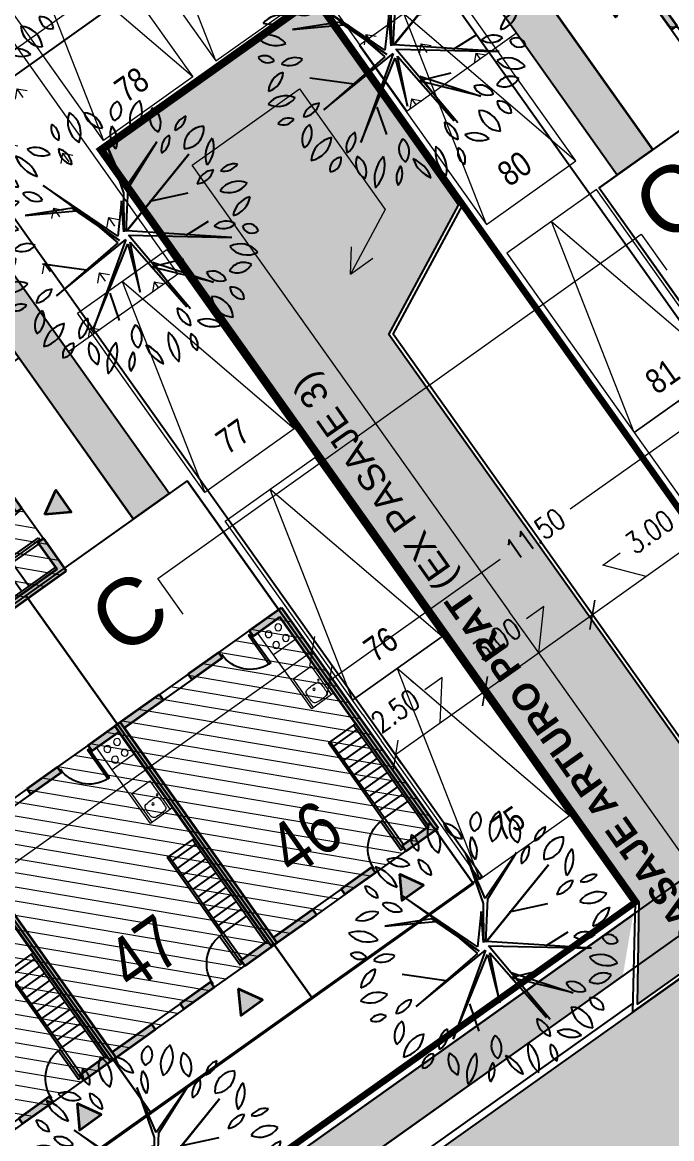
# Model space of a CAD drawing. Header units: metres. Extents: x 12 to 777, y -493 to 333.
# Drawn here: x 535.56 to 550.33, y -314.02 to -288.63 of the extents above; entities that cross this region are included whole.
import ezdxf
from ezdxf.enums import TextEntityAlignment as Align

# ---------------------------------------------------------------- set-up
doc = ezdxf.new("R2010")
doc.units = ezdxf.units.M
doc.header["$LTSCALE"] = 5
doc.header["$MEASUREMENT"] = 0
doc.linetypes.add('HIDDEN', pattern=[0.375, 0.25, -0.125])
doc.layers.get('0').update_dxf_attribs({"color": 30})
for name, color, linetype, lineweight in [('A-ANNO-DIMS', 3, 'Continuous', 18), ('A-ANNO-TEXT', 3, 'Continuous', 18), ('A-DOOR-FULL', 4, 'Continuous', 25), ('A-ELEV-OVHD', 3, 'HIDDEN', 18), ('A-FLOR-PATT', 8, 'Continuous', 18), ('A-FLOR-STRS', 4, 'Continuous', 25), ('A-FLOR-WDWK', 4, 'Continuous', 25), ('A-FURN', 8, 'Continuous', 18), ('A-WALL-FULL', 7, 'Continuous', 35), ('A-WALL-PATT', 8, 'Continuous', 18), ('G-PLAN-OTLN', 7, 'Continuous', 35), ('U-ANNO-PATT', 8, 'Continuous', 18), ('U-ANNO-SYMB', 3, 'Continuous', 18), ('U-BLDG-TYPE', 7, 'Continuous', 35), ('U-CURB', 4, 'Continuous', 25), ('U-PARK-MNR', 255, 'Continuous', 13)]:
    doc.layers.add(name, color=color, linetype=linetype, lineweight=lineweight)
for name, color, linetype in [('U-BLDG', 7, 'Continuous'), ('U-PROP', 1, 'Continuous'), ('U-SDWK', 4, 'Continuous'), ('U-STRT', 4, 'Continuous'), ('U-VEGE', 70, 'Continuous')]:
    doc.layers.add(name, color=color, linetype=linetype)
doc.styles.add('E-ARIAL', font='arial.ttf')
doc.styles.add('E-ROMANS', font='romans.shx', dxfattribs={"width": 0.8})
doc.dimstyles.new('E-0200_TICK_18', dxfattribs={"dimscale": 0.001, "dimtxt": 360, "dimasz": 360, "dimexe": 180, "dimexo": 120, "dimgap": 180, "dimtad": 0, "dimzin": 0, "dimdsep": 46, "dimtxsty": 'E-ROMANS', "dimblk": 'OBLIQUE', "dimcen": 180, "dimclrd": 256, "dimclre": 256, "dimclrt": 256, "dimadec": 0, "dimazin": 0, "dimtfac": 1, "dimtmove": 1, "dimatfit": 3, "dimldrblk": 'OPEN90', "dimfxl": 1, "dimtfill": 1, "dimtolj": 1, "dimtzin": 0, "dimarcsym": 0})
doc.dimstyles.new('E-0200_TICK_24', dxfattribs={"dimscale": 0.001, "dimtxt": 480, "dimasz": 480, "dimexe": 240, "dimexo": 120, "dimgap": 240, "dimtad": 0, "dimzin": 0, "dimdsep": 46, "dimtxsty": 'E-ROMANS', "dimblk": 'OBLIQUE', "dimcen": 240, "dimclrd": 256, "dimclre": 256, "dimclrt": 256, "dimadec": 0, "dimazin": 0, "dimtfac": 1, "dimtmove": 1, "dimatfit": 3, "dimldrblk": 'OPEN90', "dimfxl": 1, "dimtfill": 1, "dimtolj": 1, "dimtzin": 0, "dimlwd": -1, "dimarcsym": 0})

# ---------------------------------------------------------------- blocks, each defined once
blk = doc.blocks.new('_Oblique')
at = {"color": 0, "linetype": 'ByBlock', "lineweight": -2}
blk.add_line((-0.5, -0.5), (0.5, 0.5), dxfattribs=at)
blk = doc.blocks.new('*D274')
at = {"layer": 'A-ANNO-DIMS', "lineweight": -2, "ltscale": 5, "transparency": 16777216}
for p, q in [((551.325, -300.866), (550.831, -300.172)), ((548.881, -302.603), (548.388, -301.909))]:
    blk.add_line(p, q, dxfattribs=at)
at = {"layer": 'A-ANNO-DIMS', "ltscale": 5, "transparency": 16777216}
for p, q in [((550.97, -300.367), (548.527, -302.104)), ((548.763, -300.976), (549.154, -300.697)), ((549.749, -301.236), (548.763, -300.976))]:
    blk.add_line(p, q, dxfattribs=at)
at = {"layer": 'A-ANNO-DIMS', "ltscale": 5, "transparency": 16777216, "xscale": 0.48, "yscale": 0.48, "zscale": 0.48, "rotation": 215.4127811875897}
blk.add_blockref('_Oblique', (548.527, -302.104), dxfattribs=at)
at = {"layer": 'A-ANNO-DIMS', "ltscale": 5, "transparency": 16777216, "insert": (549.827, -300.219), "char_height": 0.48, "attachment_point": 5, "rotation": 35.4128, "style": 'E-ROMANS', "bg_fill": 3, "box_fill_scale": 1.25, "bg_fill_color": 256, "bg_fill_true_color": 13158600, "bg_fill_transparency": 0}
blk.add_mtext('\\A1;3.00', dxfattribs=at)
at = {"layer": 'A-ANNO-DIMS', "ltscale": 5, "transparency": 16777216, "xscale": 0.48, "yscale": 0.48, "zscale": 0.48, "rotation": 35.41278118758976}
blk.add_blockref('_Oblique', (550.97, -300.367), dxfattribs=at)
blk = doc.blocks.new('_Open90')
at = {"color": 0, "linetype": 'ByBlock', "lineweight": -2}
for p, q in [((0, 0), (-1, 0)), ((-0.5, 0.5), (0, 0)), ((0, 0), (-0.5, -0.5))]:
    blk.add_line(p, q, dxfattribs=at)
blk = doc.blocks.new('*D275')
at = {"layer": 'A-ANNO-DIMS', "ltscale": 5, "transparency": 16777216}
for p, q in [((548.527, -302.104), (546.084, -303.841)), ((547.419, -301.92), (547.028, -302.198)), ((547.305, -302.973), (547.419, -301.92))]:
    blk.add_line(p, q, dxfattribs=at)
at = {"layer": 'A-ANNO-DIMS', "lineweight": -2, "ltscale": 5, "transparency": 16777216}
for p, q in [((548.881, -302.603), (548.388, -301.909)), ((546.112, -303.88), (546.223, -304.037))]:
    blk.add_line(p, q, dxfattribs=at)
at = {"layer": 'A-ANNO-DIMS', "ltscale": 5, "transparency": 16777216, "xscale": 0.48, "yscale": 0.48, "zscale": 0.48}
for p, rotation in [((548.527, -302.104), 35.41278118758976), ((546.084, -303.841), 215.4127811875897)]:
    blk.add_blockref('_Oblique', p, dxfattribs=dict(at, rotation=rotation))
at = {"layer": 'A-ANNO-DIMS', "ltscale": 5, "transparency": 16777216, "insert": (546.356, -302.677), "char_height": 0.48, "attachment_point": 5, "rotation": 35.4128, "style": 'E-ROMANS', "bg_fill": 3, "box_fill_scale": 1.25, "bg_fill_color": 256, "bg_fill_true_color": 13158600, "bg_fill_transparency": 0}
blk.add_mtext('\\A1;3.00', dxfattribs=at)
blk = doc.blocks.new('*D276')
at = {"layer": 'A-ANNO-DIMS', "lineweight": -2, "ltscale": 5, "transparency": 16777216}
for p, q in [((544.694, -280.75), (544.965, -281.131)), ((529.677, -291.427), (529.948, -291.808))]:
    blk.add_line(p, q, dxfattribs=at)
at = {"layer": 'A-ANNO-DIMS', "ltscale": 5, "transparency": 16777216}
for p, q in [((544.826, -280.936), (538.147, -285.684)), ((529.809, -291.613), (536.549, -286.821))]:
    blk.add_line(p, q, dxfattribs=at)
at = {"layer": 'A-ANNO-DIMS', "ltscale": 5, "transparency": 16777216, "xscale": 0.48, "yscale": 0.48, "zscale": 0.48}
for p, rotation in [((544.826, -280.936), 35.41278118758967), ((529.809, -291.613), 215.4127811875897)]:
    blk.add_blockref('_Oblique', p, dxfattribs=dict(at, rotation=rotation))
at = {"layer": 'A-ANNO-DIMS', "ltscale": 5, "transparency": 16777216, "insert": (537.34, -286.242), "char_height": 0.48, "attachment_point": 5, "rotation": 35.4128, "style": 'E-ROMANS', "bg_fill": 3, "box_fill_scale": 1.25, "bg_fill_color": 256, "bg_fill_true_color": 13158600, "bg_fill_transparency": 0}
blk.add_mtext('\\A1;18.50', dxfattribs=at)
blk = doc.blocks.new('*D281')
at = {"layer": 'A-ANNO-DIMS', "ltscale": 5, "transparency": 16777216}
for p, q in [((545.109, -303.535), (544.717, -303.813)), ((545.065, -304.566), (545.109, -303.535)), ((546.084, -303.841), (544.046, -305.29))]:
    blk.add_line(p, q, dxfattribs=at)
at = {"layer": 'A-ANNO-DIMS', "lineweight": -2, "ltscale": 5, "transparency": 16777216}
for p, q in [((546.112, -303.88), (546.223, -304.037)), ((543.365, -304.331), (544.185, -305.485))]:
    blk.add_line(p, q, dxfattribs=at)
at = {"layer": 'A-ANNO-DIMS', "ltscale": 5, "transparency": 16777216, "xscale": 0.48, "yscale": 0.48, "zscale": 0.48, "rotation": 35.41278118758976}
blk.add_blockref('_Oblique', (546.084, -303.841), dxfattribs=at)
at = {"layer": 'A-ANNO-DIMS', "ltscale": 5, "transparency": 16777216, "insert": (544.045, -304.292), "char_height": 0.48, "attachment_point": 5, "rotation": 35.4128, "style": 'E-ROMANS', "bg_fill": 3, "box_fill_scale": 1.25, "bg_fill_color": 256, "bg_fill_true_color": 13158600, "bg_fill_transparency": 0}
blk.add_mtext('\\A1;2.50', dxfattribs=at)
at = {"layer": 'A-ANNO-DIMS', "ltscale": 5, "transparency": 16777216, "xscale": 0.48, "yscale": 0.48, "zscale": 0.48, "rotation": 215.4127811875897}
blk.add_blockref('_Oblique', (544.046, -305.29), dxfattribs=at)
blk = doc.blocks.new('*D283')
at = {"layer": 'A-ANNO-DIMS', "lineweight": -2, "ltscale": 5, "transparency": 16777216}
for p, q in [((552.396, -297.622), (551.771, -296.744)), ((543.02, -304.281), (542.399, -303.408))]:
    blk.add_line(p, q, dxfattribs=at)
at = {"layer": 'A-ANNO-DIMS', "ltscale": 5, "transparency": 16777216}
for p, q in [((551.91, -296.94), (548.023, -299.704)), ((542.538, -303.604), (546.425, -300.84))]:
    blk.add_line(p, q, dxfattribs=at)
at = {"layer": 'A-ANNO-DIMS', "ltscale": 5, "transparency": 16777216, "xscale": 0.48, "yscale": 0.48, "zscale": 0.48}
for p, rotation in [((551.91, -296.94), 35.41278118758976), ((542.538, -303.604), 215.4127811875897)]:
    blk.add_blockref('_Oblique', p, dxfattribs=dict(at, rotation=rotation))
at = {"layer": 'A-ANNO-DIMS', "ltscale": 5, "transparency": 16777216, "insert": (547.224, -300.272), "char_height": 0.48, "attachment_point": 5, "rotation": 35.4128, "style": 'E-ROMANS', "bg_fill": 3, "box_fill_scale": 1.25, "bg_fill_color": 256, "bg_fill_true_color": 13158600, "bg_fill_transparency": 0}
blk.add_mtext('\\A1;11.50', dxfattribs=at)
blk = doc.blocks.new('arbolito')
at = {"linetype": 'ByBlock'}
for p, q in [((-435.926, -26.331), (-435.853, -27.236)), ((-435.826, -27.173), (-435.908, -26.367)), ((-435.908, -26.367), (-435.889, -26.898)), ((-436.249, -26.412), (-435.853, -26.871)), ((-435.889, -26.898), (-436.249, -26.412)), ((-436.632, -26.654), (-435.862, -27.279)), ((-435.853, -27.236), (-436.632, -26.654)), ((-435.391, -26.895), (-435.313, -26.633)), ((-435.853, -26.871), (-436.146, -26.753)), ((-435.63, -26.735), (-435.826, -27.173)), ((-435.808, -27.218), (-435.075, -26.711)), ((-435.075, -26.711), (-435.799, -27.173)), ((-435.799, -27.173), (-435.63, -26.735)), ((-436.294, -26.922), (-436.541, -26.907)), ((-434.969, -27.164), (-435.808, -27.218)), ((-435.726, -27.236), (-434.969, -27.164)), ((-435.337, -27.197), (-435.035, -27.484)), ((-436.756, -27.529), (-435.853, -27.279)), ((-435.862, -27.279), (-436.756, -27.529)), ((-436.2, -27.381), (-436.541, -27.236)), ((-435.853, -27.279), (-436.104, -27.599)), ((-436.043, -27.589), (-435.835, -27.288)), ((-435.986, -27.538), (-435.763, -27.288)), ((-435.835, -27.288), (-435.986, -27.538)), ((-435.763, -27.288), (-435.467, -28.084)), ((-435.754, -27.245), (-435.566, -27.752)), ((-435.467, -28.084), (-435.754, -27.245)), ((-435.612, -27.692), (-435.726, -27.236)), ((-436.104, -27.599), (-436.578, -27.798)), ((-436.578, -27.798), (-436.086, -27.617)), ((-436.182, -28.066), (-436.043, -27.589)), ((-436.086, -27.617), (-436.182, -28.066)), ((-435.165, -27.952), (-435.612, -27.692)), ((-435.566, -27.752), (-435.165, -27.952))]:
    blk.add_line(p, q, dxfattribs=at)
for centre, radius, start, end in [((-436.023, -26.144), 0.215, 149.4737, 231.7586), ((-436.341, -26.204), 0.215, 329.4737, 51.7586), ((-435.875, -25.996), 0.21, 192.306, 259.6849), ((-436.118, -26.248), 0.21, 12.306, 79.6849), ((-435.672, -26.087), 0.135, 125.4093, 202.7101), ((-435.875, -26.029), 0.135, 305.4093, 22.7101), ((-435.345, -26.2), 0.293, 133.8117, 194.3077), ((-435.832, -26.061), 0.293, 313.8117, 14.3077), ((-435.138, -26.142), 0.294, 163.4642, 212.7906), ((-435.668, -26.217), 0.294, 343.4642, 32.7906), ((-436.296, -26.179), 0.116, 146.8151, 244.0193), ((-436.444, -26.22), 0.116, 326.8151, 64.0193), ((-435.083, -26.347), 0.173, 104.1004, 168.465), ((-435.295, -26.145), 0.173, 284.1004, 348.465), ((-435.696, -26.299), 0.171, 145.5248, 220.8327), ((-435.967, -26.314), 0.171, 325.5248, 40.8327), ((-434.886, -26.582), 0.303, 100.3005, 160.4476), ((-435.226, -26.182), 0.303, 280.3005, 340.4476), ((-436.569, -26.476), 0.15, 25.4537, 116.6852), ((-436.501, -26.277), 0.15, 205.4537, 296.6852), ((-436.217, -26.387), 0.143, 168.8066, 257.6391), ((-436.389, -26.499), 0.143, 348.8066, 77.6391), ((-435.275, -26.462), 0.148, 103.8914, 198.9039), ((-435.45, -26.366), 0.148, 283.8914, 18.9039), ((-436.542, -26.387), 0.211, 183.3189, 263.1904), ((-436.777, -26.609), 0.211, 3.3189, 83.1904), ((-434.823, -26.55), 0.165, 122.5817, 207.18), ((-435.058, -26.486), 0.165, 302.5817, 27.18), ((-436.782, -26.589), 0.0949, 163.4933, 274.4697), ((-436.866, -26.656), 0.0949, 343.4933, 94.4697), ((-434.923, -26.877), 0.171, 86.0282, 161.3698), ((-435.073, -26.652), 0.171, 266.0282, 341.3698), ((-434.737, -26.754), 0.115, 59.9815, 155.6676), ((-434.784, -26.607), 0.115, 239.9815, 335.6676), ((-436.839, -27.021), 0.218, 69.7201, 135.6489), ((-436.711, -26.902), 0.163, 22.5723, 98.3335), ((-436.584, -26.679), 0.163, 202.5723, 278.3335), ((-436.919, -26.664), 0.218, 249.7201, 315.6489), ((-434.694, -27.059), 0.236, 64.7353, 140.5781), ((-434.776, -26.695), 0.236, 244.7353, 320.5781), ((-436.974, -27.183), 0.206, 30.9482, 110.5784), ((-436.87, -26.884), 0.206, 210.9482, 290.5784), ((-434.61, -27.148), 0.17, 90.2529, 173.5221), ((-434.779, -26.959), 0.17, 270.2529, 353.5221), ((-437.024, -27.341), 0.162, 44.2577, 108.5927), ((-436.96, -27.074), 0.162, 224.2577, 288.5927), ((-436.748, -27.413), 0.18, 60.5095, 129.292), ((-434.859, -27.365), 0.167, 58.8748, 131.2135), ((-434.883, -27.096), 0.167, 238.8748, 311.2135), ((-436.773, -27.117), 0.18, 240.5095, 309.292), ((-434.642, -27.363), 0.115, 28.1981, 112.1918), ((-434.584, -27.202), 0.115, 208.1981, 292.1918), ((-437.069, -27.289), 0.238, 280.8762, 345.4479), ((-436.794, -27.582), 0.238, 100.8762, 165.4479), ((-434.753, -27.613), 0.209, 29.1952, 106.7189), ((-434.63, -27.311), 0.209, 209.1952, 286.7189), ((-436.859, -27.751), 0.187, 54.9745, 151.3792), ((-436.916, -27.508), 0.187, 234.9745, 331.3792), ((-434.707, -27.793), 0.194, 71.3712, 141.7535), ((-434.797, -27.49), 0.194, 251.3712, 321.7535), ((-436.703, -27.623), 0.161, 267.1724, 337.2365), ((-436.563, -27.845), 0.161, 87.1724, 157.2365), ((-435.039, -27.828), 0.166, 28.8072, 103.9199), ((-434.934, -27.588), 0.166, 208.8072, 283.9199), ((-436.827, -27.932), 0.15, 71.8192, 140.0818), ((-436.896, -27.693), 0.15, 251.8192, 320.0818), ((-436.575, -28.018), 0.167, 113.4753, 203.456), ((-436.795, -27.931), 0.167, 293.4753, 23.456), ((-434.858, -27.921), 0.109, 359.2557, 87.6287), ((-434.745, -27.814), 0.109, 179.2557, 267.6287), ((-436.113, -28.141), 0.206, 122.8873, 186.7253), ((-436.429, -27.993), 0.206, 302.8873, 6.7253), ((-435.095, -28.124), 0.249, 6.5487, 76.8911), ((-434.791, -27.853), 0.249, 186.5487, 256.8911), ((-436.677, -27.983), 0.229, 271.6328, 352.0268), ((-436.444, -28.243), 0.229, 91.6328, 172.0268), ((-435.23, -27.991), 0.151, 173.65, 254.6514), ((-435.42, -28.12), 0.151, 353.65, 74.6514), ((-435.664, -28.174), 0.162, 148.7877, 221.5977), ((-435.923, -28.197), 0.162, 328.7877, 41.5977), ((-435.137, -28.289), 0.207, 38.6962, 106.2415), ((-435.033, -27.96), 0.207, 218.6962, 286.2415), ((-436.394, -28.297), 0.106, 76.5419, 193.4774), ((-436.472, -28.219), 0.106, 256.5419, 13.4774), ((-436.054, -28.27), 0.195, 159.117, 230.3606), ((-436.361, -28.35), 0.195, 339.117, 50.3606), ((-435.852, -28.415), 0.233, 122.117, 201.7275), ((-436.193, -28.304), 0.233, 302.117, 21.7275), ((-435.723, -28.466), 0.181, 5.3196, 80.419), ((-435.512, -28.27), 0.181, 185.3196, 260.419), ((-435.166, -28.264), 0.317, 165.2071, 218.3217), ((-435.722, -28.38), 0.317, 345.2071, 38.3217), ((-435.143, -28.26), 0.138, 156.7754, 231.288), ((-435.356, -28.314), 0.138, 336.7754, 51.288), ((-435.746, -28.448), 0.134, 129.7475, 206.0709), ((-435.952, -28.404), 0.134, 309.7475, 26.0709)]:
    blk.add_arc(centre, radius, start, end, dxfattribs=at)
blk = doc.blocks.new('LB-SUP PATIOS$0$CASATIPO')
at = {"layer": 'A-FLOR-PATT'}
h = blk.add_hatch(dxfattribs=at)
h.set_pattern_fill('LINE', color=256, scale=0.1, angle=45, style=0)
h.set_pattern_definition([(45, (-6e-14, 0), (-0.224506, 0.224506), [])])
h.paths.add_polyline_path([(-0.075, 6.15), (4.575, 6.15), (4.575, 0), (-0.075, 0)])
at = {"layer": 'A-WALL-FULL'}
blk.add_hatch(color=254, dxfattribs=at).paths.add_polyline_path([(1.25, -0.342), (1.553, -0.866), (0.947, -0.866)])
at = {"layer": 'A-WALL-PATT'}
h = blk.add_hatch(color=256, dxfattribs=at)
h.paths.add_polyline_path([(0.825, 6.15), (-0.075, 6.15), (-0.075, 0), (0.825, 0), (0.825, 0.15), (0.075, 0.15), (0.075, 6), (0.825, 6)])
h.paths.add_polyline_path([(2.525, 0.15), (1.675, 0.15), (1.675, 0), (2.525, 0)])
h.paths.add_polyline_path([(4.575, 6.15), (3.325, 6.15), (3.325, 6), (4.425, 6), (4.425, 0.15), (3.325, 0.15), (3.325, 0), (4.575, 0)])
h.paths.add_polyline_path([(2.525, 6.15), (1.675, 6.15), (1.675, 6), (2.525, 6)])
at = {"layer": 'A-DOOR-FULL'}
for p, q in [((1.675, 6.15), (0.825, 6.15)), ((0.9, 6.07), (0.85, 6.07)), ((0.85, 6.07), (0.85, 5.27)), ((0.9, 5.27), (0.9, 6.07)), ((0.85, 5.27), (0.9, 5.27)), ((0.85, 0.88), (0.9, 0.88)), ((0.85, 0.08), (0.85, 0.88)), ((0.9, 0.88), (0.9, 0.08)), ((0.9, 0.08), (0.85, 0.08))]:
    blk.add_line(p, q, dxfattribs=at)
at = {"layer": 'A-DOOR-FULL', "color": 1}
blk.add_line((1.675, 0), (0.825, 0), dxfattribs=at)
at = {"layer": 'A-DOOR-FULL'}
for centre, start, end in [((0.847, 6.071), 273.7768, 359.9185), ((0.847, 0.079), 0.0815, 86.2232)]:
    blk.add_arc(centre, 0.803, start, end, dxfattribs=at)
at = {"layer": 'A-FLOR-STRS'}
for p, q in [((0.075, 3.025), (0.835, 3.025)), ((0.135, 2.9), (0.785, 2.9)), ((0.135, 2.7), (0.785, 2.7)), ((0.135, 2.5), (0.785, 2.5)), ((0.135, 2.3), (0.785, 2.3)), ((0.135, 2.1), (0.785, 2.1)), ((0.135, 1.9), (0.785, 1.9)), ((0.135, 1.7), (0.485, 1.7)), ((0.485, 1.7), (0.785, 1.7)), ((0.135, 1.5), (0.785, 1.5)), ((0.135, 1.3), (0.785, 1.3)), ((0.135, 1.1), (0.785, 1.1)), ((0.135, 0.9), (0.835, 0.9)), ((0.785, 0.9), (0.785, 0.15))]:
    blk.add_line(p, q, dxfattribs=at)
for points in [[(0.135, 0.15), (0.135, 3.025)], [(0.785, 3.025), (0.785, 1.873)], [(0.835, 1.902), (0.835, 3.025)], [(0.785, 1.873), (0.785, 0.9), (0.835, 0.9), (0.835, 1.902)]]:
    blk.add_lwpolyline(points, dxfattribs=at)
at = {"layer": 'A-FLOR-WDWK'}
for points in [[(2.525, 6.15), (3.325, 6.15)], [(2.525, 6), (3.325, 6)], [(2.525, 0.15), (3.325, 0.15)], [(2.525, 0), (3.325, 0)]]:
    blk.add_lwpolyline(points, dxfattribs=at)
at = {"layer": 'A-FURN'}
for p, q in [((0.695, 5.38), (0.695, 6)), ((0.075, 5.38), (0.695, 5.38)), ((0.145, 4.68), (0.145, 3.88)), ((0.645, 4.68), (0.145, 4.68)), ((0.645, 3.88), (0.645, 4.68)), ((0.075, 3.88), (0.695, 3.88))]:
    blk.add_line(p, q, dxfattribs=at)
blk.add_lwpolyline([(0.695, 3.88), (0.695, 5.38)], dxfattribs=at)
for centre, radius in [((0.243, 5.83), 0.0778), ((0.513, 5.83), 0.0778), ((0.243, 5.53), 0.0778), ((0.513, 5.53), 0.0778), ((0.195, 4.323), 0.019), ((0.195, 4.323), 0.019), ((0.393, 4.209), 0.0275), ((0.393, 4.209), 0.0275)]:
    blk.add_circle(centre, radius, dxfattribs=at)
for centre, radius, start, end in [((0.943, 4.133), 0.75, 172.77, 180), ((0.943, 4.133), 0.75, 172.77, 180), ((1.755, 4.133), 1.562, 179.9987, 185.0083), ((1.755, 4.133), 1.562, 179.9987, 185.0083), ((0.273, 4.218), 0.075, 100.3812, 172.77), ((0.273, 4.218), 0.075, 100.3812, 172.77), ((0.395, 3.554), 0.75, 90, 100.3812), ((0.395, 3.554), 0.75, 90, 100.3812), ((0.395, 3.554), 0.75, 79.6188, 90), ((0.395, 3.554), 0.75, 79.6188, 90), ((0.517, 4.218), 0.075, 7.23, 79.6188), ((0.517, 4.218), 0.075, 7.23, 79.6188), ((-0.153, 4.133), 0.75, 360, 7.23), ((-0.153, 4.133), 0.75, 360, 7.23), ((-0.965, 4.133), 1.562, 354.9917, 0.0013), ((-0.965, 4.133), 1.562, 354.9917, 0.0013), ((0.273, 4.006), 0.075, 187.23, 259.6188), ((0.273, 4.006), 0.075, 187.23, 259.6188), ((0.395, 4.67), 0.75, 259.6188, 270), ((0.395, 4.67), 0.75, 259.6188, 270), ((0.395, 4.67), 0.75, 270, 280.3812), ((0.395, 4.67), 0.75, 270, 280.3812), ((0.517, 4.006), 0.075, 280.3812, 352.77), ((0.517, 4.006), 0.075, 280.3812, 352.77)]:
    blk.add_arc(centre, radius, start, end, dxfattribs=at)
at = {"layer": 'A-WALL-FULL'}
for p, q in [((-0.075, 6.15), (-0.075, 0)), ((-0.075, 6.15), (0.825, 6.15)), ((0.825, 6.15), (0.825, 6)), ((0.075, 0.15), (0.075, 6)), ((0.825, 6), (0.075, 6)), ((0.075, 0.15), (0.825, 0.15)), ((0.825, 0.15), (0.825, 0)), ((0.825, 0), (-0.075, 0))]:
    blk.add_line(p, q, dxfattribs=at)
for points in [[(1.675, 6), (1.675, 6.15)], [(1.675, 6.15), (2.525, 6.15)], [(2.525, 6), (2.525, 6.15)], [(3.325, 6.15), (4.575, 6.15), (4.575, 0), (3.325, 0)], [(3.325, 6), (3.325, 6.15)], [(1.675, 6), (2.525, 6)], [(4.425, 6), (4.425, 0.15), (3.325, 0.15)], [(4.425, 6), (3.325, 6)], [(1.675, 0.15), (2.525, 0.15)], [(1.675, 0.15), (1.675, 0)], [(2.525, 0.15), (2.525, 0)], [(3.325, 0.15), (3.325, 0)], [(1.675, 0), (2.525, 0)]]:
    blk.add_lwpolyline(points, dxfattribs=at)
blk.add_lwpolyline([(1.25, -0.342), (1.553, -0.866), (0.947, -0.866)], close=True, dxfattribs=at)
blk = doc.blocks.new('*D403')
at = {"layer": 'A-ANNO-DIMS', "lineweight": -2, "transparency": 16777216}
for p, q in [((586.816, -295.864), (586.391, -295.268)), ((525.386, -339.535), (524.965, -338.942))]:
    blk.add_line(p, q, dxfattribs=at)
at = {"layer": 'A-ANNO-DIMS', "transparency": 16777216}
for p, q in [((586.53, -295.463), (558.884, -315.12)), ((525.104, -339.138), (557.241, -316.288))]:
    blk.add_line(p, q, dxfattribs=at)
at = {"layer": 'A-ANNO-DIMS', "transparency": 16777216, "xscale": 0.48, "yscale": 0.48, "zscale": 0.48}
for p, rotation in [((586.53, -295.463), 35.41278118758976), ((525.104, -339.138), 215.4127811875897)]:
    blk.add_blockref('_Oblique', p, dxfattribs=dict(at, rotation=rotation))
at = {"layer": 'A-ANNO-DIMS', "transparency": 16777216, "insert": (557.966, -315.569), "char_height": 0.48, "attachment_point": 5, "rotation": 35.4128, "style": 'E-ROMANS', "bg_fill": 3, "box_fill_scale": 1.25, "bg_fill_color": 256, "bg_fill_true_color": 13158600, "bg_fill_transparency": 0}
blk.add_mtext('\\A1;75.37', dxfattribs=at)
blk = doc.blocks.new('*D405')
at = {"layer": 'A-ANNO-DIMS', "lineweight": -2, "transparency": 16777216}
for p, q in [((597.521, -298.061), (594.829, -293.424)), ((500.657, -348.312), (594.919, -293.58)), ((547.788, -320.946), (551.472, -326.785)), ((551.472, -326.785), (551.783, -326.604)), ((503.259, -352.794), (500.567, -348.157))]:
    blk.add_line(p, q, dxfattribs=at)
at = {"layer": 'A-ANNO-DIMS', "lineweight": -2, "transparency": 16777216, "xscale": 0.36, "yscale": 0.36, "zscale": 0.36}
for p, rotation in [((594.919, -293.58), 30.14116917634906), ((500.657, -348.312), 210.1411691763491)]:
    blk.add_blockref('_Oblique', p, dxfattribs=dict(at, rotation=rotation))
at = {"layer": 'A-ANNO-DIMS', "transparency": 16777216, "insert": (552.538, -326.166), "char_height": 0.36, "attachment_point": 5, "rotation": 30.1412, "style": 'E-ROMANS', "bg_fill": 3, "box_fill_scale": 1.25, "bg_fill_color": 256, "bg_fill_true_color": 13158600, "bg_fill_transparency": 0}
blk.add_mtext('\\A1;109.00', dxfattribs=at)
blk = doc.blocks.new('*D475')
at = {"layer": 'A-ANNO-DIMS', "lineweight": -2, "transparency": 16777216}
for p, q in [((542.087, -302.838), (542.017, -302.74)), ((519.963, -318.575), (519.893, -318.477))]:
    blk.add_line(p, q, dxfattribs=at)
at = {"layer": 'A-ANNO-DIMS', "transparency": 16777216}
for p, q in [((542.156, -302.936), (532.549, -309.77)), ((520.032, -318.673), (530.906, -310.938))]:
    blk.add_line(p, q, dxfattribs=at)
at = {"layer": 'A-ANNO-DIMS', "transparency": 16777216, "xscale": 0.48, "yscale": 0.48, "zscale": 0.48}
for p, rotation in [((542.156, -302.936), 35.42510156300675), ((520.032, -318.673), 215.4251015630067)]:
    blk.add_blockref('_Oblique', p, dxfattribs=dict(at, rotation=rotation))
at = {"layer": 'A-ANNO-DIMS', "transparency": 16777216, "insert": (531.728, -310.354), "char_height": 0.48, "attachment_point": 5, "rotation": 35.4251, "style": 'E-ROMANS', "bg_fill": 3, "box_fill_scale": 1.25, "bg_fill_color": 256, "bg_fill_true_color": 13158600, "bg_fill_transparency": 0}
blk.add_mtext('\\A1;27.00', dxfattribs=at)
blk = doc.blocks.new('*D524')
at = {"layer": 'A-ANNO-DIMS', "lineweight": -2, "ltscale": 5, "transparency": 16777216}
for p, q in [((543.014, -283.531), (543.291, -283.921)), ((532.819, -290.792), (533.09, -291.173))]:
    blk.add_line(p, q, dxfattribs=at)
at = {"layer": 'A-ANNO-DIMS', "ltscale": 5, "transparency": 16777216}
for p, q in [((543.152, -283.725), (538.863, -286.775)), ((532.951, -290.978), (537.265, -287.911))]:
    blk.add_line(p, q, dxfattribs=at)
at = {"layer": 'A-ANNO-DIMS', "ltscale": 5, "transparency": 16777216, "xscale": 0.48, "yscale": 0.48, "zscale": 0.48}
for p, rotation in [((543.152, -283.725), 35.41278118758967), ((532.951, -290.978), 215.4127811875897)]:
    blk.add_blockref('_Oblique', p, dxfattribs=dict(at, rotation=rotation))
at = {"layer": 'A-ANNO-DIMS', "ltscale": 5, "transparency": 16777216, "insert": (538.064, -287.343), "char_height": 0.48, "attachment_point": 5, "rotation": 35.4128, "style": 'E-ROMANS', "bg_fill": 3, "box_fill_scale": 1.25, "bg_fill_color": 256, "bg_fill_true_color": 13158600, "bg_fill_transparency": 0}
blk.add_mtext('\\A1;12.50', dxfattribs=at)
blk = doc.blocks.new('ESTACIONAMIENTO')
blk.add_lwpolyline([(-2.5, -5), (0, -5), (0, 0), (-2.5, 0)], close=True)
blk.add_lwpolyline([(-2.5, -5), (-1.25, 0), (0, -5)])
blk = doc.blocks.new('*D582')
at = {"layer": 'A-ANNO-DIMS', "transparency": 16777216}
for start, end in [(125.4131, 134.1999), (206.6253, 215.4121)]:
    blk.add_arc((522.531, -334.569), 1.892, start, end, dxfattribs=at)
at = {"layer": 'A-ANNO-DIMS', "transparency": 16777216, "xscale": 0.48, "yscale": 0.48, "zscale": 0.48}
for p, rotation in [((521.435, -333.027), 35.41308514806245), ((520.989, -335.665), 305.4120928701553)]:
    blk.add_blockref('_Oblique', p, dxfattribs=dict(at, rotation=rotation))
at = {"layer": 'A-ANNO-DIMS', "transparency": 16777216, "insert": (520.665, -334.254), "char_height": 0.48, "attachment_point": 5, "rotation": 80.4126, "style": 'E-ROMANS', "bg_fill": 3, "box_fill_scale": 1.25, "bg_fill_color": 256, "bg_fill_true_color": 13158600, "bg_fill_transparency": 0}
blk.add_mtext('\\A1;88,43º', dxfattribs=at)

msp = doc.modelspace()

# ---------------------------------------------------------------- hatches: boundary and pattern name
at = {"layer": 'U-ANNO-PATT'}
h = msp.add_hatch(dxfattribs=at)
h.set_pattern_fill('DOTS', color=256, scale=0.1, style=0)
h.set_pattern_definition([(35.412781, (-325.99942, -231.7852), (-0.02729924, 0.175375895), [0, -0.15875])])
h.paths.add_polyline_path([(586.27, -294.529), (520.916, -340.996), (519.093, -338.433), (517.7, -338.197), (520.678, -342.387), (586.774, -295.395, -0.208212), (596.176, -293.675, -0.029613), (606.006, -297.754, 0.055727), (614.198, -300.574, 0.126784), (625.959, -299.694), (633.702, -296.259), (633.297, -295.345), (625.596, -298.761, -0.126042), (614.395, -299.594, -0.055553), (606.439, -296.853, 0.029741), (596.456, -292.713, 0.208008)])
h = msp.add_hatch(dxfattribs=at)
h.set_pattern_fill('AR-SAND', color=256, scale=0.01, style=0)
h.set_pattern_definition([(72.91278, (-378.0921, 531.776), (-0.29663709, 0.38959949), [0, -0.38608, 0, -0.4318, 0, -0.41275]), (42.91278, (-378.0921, 531.776), (-0.0490128, 0.84469353), [0, -0.20828, 0, -0.34798, 0, -0.13335]), (2.91278, (-378.34673, 531.595), (0.64382484, 0.45952211), [0, -0.127, 0, -0.4572, 0, -0.5969]), (352.91278, (-378.3467, 531.595), (0.4931181, 0.6241398), [0, -0.0635, 0, -0.29972, 0, -0.3429])])
h.paths.add_polyline_path([(555.649, -306.728), (535.083, -321.35), (539.139, -327.054), (559.705, -312.432)])
h = msp.add_hatch(dxfattribs=at)
h.set_pattern_fill('DOTS', color=256, scale=0.1, style=0)
h.set_pattern_definition([(35.412781, (201.82205, 533.24843), (-0.02729924, 0.175375895), [0, -0.15875])])
h.paths.add_polyline_path([(549.452, -308.924), (520.844, -329.264), (522.239, -329.499), (549.216, -310.318)])

# ---------------------------------------------------------------- linework, layer by layer
at = {"layer": 'A-ELEV-OVHD', "ltscale": 5}
for q in [(543.045, -293.733), (543.534, -293.997)]:
    msp.add_line((543.022, -294.361), q, dxfattribs=at)
at = {"layer": 'U-CURB'}
msp.add_lwpolyline([(549.441, -310.944), (522.757, -329.916)], dxfattribs=at)
at = {"layer": 'U-PROP', "ltscale": 5}
for p, q in [((548.68, -292.396), (570.682, -276.747)), ((535.638, -301.665), (542.157, -310.833)), ((531.972, -304.275), (538.489, -313.441))]:
    msp.add_line(p, q, dxfattribs=at)
at = {"layer": 'U-PROP'}
msp.add_line((523.819, -323.871), (545.824, -308.225), dxfattribs=at)
for points in [[(557.135, -280.86), (547.293, -287.857), (549.902, -291.527), (559.742, -284.528)], [(557.135, -280.86), (547.293, -287.857), (549.902, -291.527), (552.347, -289.788), (556.014, -287.18), (559.682, -284.571), (559.742, -284.528)], [(535.476, -296.259), (525.696, -303.213), (528.305, -306.882), (538.085, -299.928)], [(535.639, -301.667), (531.972, -304.275), (538.489, -313.441), (542.157, -310.833)], [(531.972, -304.275), (528.305, -306.882), (534.822, -316.048), (538.489, -313.441)]]:
    msp.add_lwpolyline(points, close=True, dxfattribs=at)
at = {"layer": 'U-STRT'}
msp.add_line((549.461, -310.144), (521.994, -329.673), dxfattribs=at)
msp.add_lwpolyline([(549.493, -308.895), (520.803, -329.293)], dxfattribs=at)

# ---------------------------------------------------------------- block references
at = {"layer": 'U-BLDG-TYPE', "rotation": 305.4127812008797}
msp.add_blockref('LB-SUP PATIOS$0$CASATIPO', (548.864, -286.743), dxfattribs=at)
at = {"layer": 'U-BLDG-TYPE', "extrusion": (0, 0, -1), "xscale": -1, "zscale": -1, "rotation": 234.5872187991108}
msp.add_blockref('LB-SUP PATIOS$0$CASATIPO', (-536.514, -301.042), dxfattribs=at)
at = {"layer": 'U-BLDG-TYPE', "extrusion": (0, 0, -1), "zscale": -1.000000000000018, "rotation": 324.5748984369883}
for p in [(-541.289, -309.609), (-537.622, -312.217)]:
    msp.add_blockref('LB-SUP PATIOS$0$CASATIPO', p, dxfattribs=at)
at = {"layer": 'U-VEGE', "xscale": 2.414352413293122, "yscale": 2.414352413293122, "zscale": 2.414352413293122, "rotation": 215.4130482401567}
msp.add_blockref('arbolito', (-280.839, -978.319), dxfattribs=at)

# ---------------------------------------------------------------- texts
at = {"layer": 'A-ANNO-TEXT', "style": 'E-ARIAL', "width": 0.8}
for s, height, p in [('80', 0.5633, (546.754, -291.955)), ('46', 1.2, (541.987, -307.174)), ('47', 1.2, (538.32, -309.783))]:
    msp.add_text(s, height=height, rotation=35.1739, dxfattribs=at).set_placement(p, align=Align.MIDDLE_CENTER)
at = {"layer": 'A-ANNO-TEXT', "char_height": 1.5, "attachment_point": 7, "rotation": 35.7741, "style": 'E-ARIAL'}
for insert in [(550.189, -293.736), (537.819, -303.118)]:
    msp.add_mtext('C', dxfattribs=dict(at, insert=insert))

# ---------------------------------------------------------------- next in the draw order: dimensions: what is measured, and where the dimension line sits
at = {"layer": 'A-ANNO-DIMS', "ltscale": 5}
dim = msp.add_linear_dim(base=(548.527, -302.104), p1=(551.394, -300.963), p2=(548.951, -302.7), angle=215.4128, dimstyle='E-0200_TICK_24', dxfattribs=at)
dim.commit()
dim.dimension.update_dxf_attribs({"geometry": '*D274', "text_midpoint": (549.35, -300.558), "dimtype": 160})

# ---------------------------------------------------------------- next in the draw order: dimensions: what is measured, and where the dimension line sits
dim = msp.add_linear_dim(base=(546.084, -303.841), p1=(548.951, -302.7), p2=(546.042, -303.782), angle=215.4128, dimstyle='E-0200_TICK_24', dxfattribs=at)
dim.commit()
dim.dimension.update_dxf_attribs({"geometry": '*D275', "text_midpoint": (546.833, -302.337), "dimtype": 160})

# ---------------------------------------------------------------- next in the draw order: linework, layer by layer
at = {"layer": 'A-ELEV-OVHD', "color": 4, "ltscale": 100}
msp.add_lwpolyline([(553.909, -312.26), (539.419, -291.88), (541.862, -290.143), (543.815, -292.891), (543.022, -294.361)], dxfattribs=at)

# ---------------------------------------------------------------- next in the draw order: dimensions: what is measured, and where the dimension line sits
at = {"layer": 'A-ANNO-DIMS', "ltscale": 5}
dim = msp.add_linear_dim(base=(529.809, -291.613), p1=(544.624, -280.653), p2=(529.608, -291.329), angle=215.4128, text='18.50', dimstyle='E-0200_TICK_24', dxfattribs=at)
dim.commit()
dim.dimension.update_dxf_attribs({"geometry": '*D276', "text_midpoint": (537.34, -286.242), "dimtype": 160})
dim = msp.add_linear_dim(base=(544.046, -305.29), p1=(546.042, -303.782), p2=(543.295, -304.233), angle=215.4128, dimstyle='E-0200_TICK_24', dxfattribs=at)
dim.commit()
dim.dimension.update_dxf_attribs({"geometry": '*D281', "text_midpoint": (544.522, -303.953), "dimtype": 160})

# ---------------------------------------------------------------- next in the draw order: hatches: boundary and pattern name
at = {"layer": 'U-ANNO-PATT'}
h = msp.add_hatch(dxfattribs=at)
h.set_pattern_fill('GRASS', color=256, scale=0.05, angle=-180, style=0)
h.set_pattern_definition([(305.4128, (580.5815, -266.86), (1.252261, -0.211517), [0.238125, -1.557925]), (260.4128, (580.5815, -266.86), (1.252262, -0.211517), [0.238125, -1.031875]), (350.4128, (580.5815, -266.86), (0.211517, 1.252262), [0.238125, -1.031875])])
h.paths.add_polyline_path([(539.096, -294.358), (536.611, -296.125), (530.165, -287.059), (540.37, -279.8), (546.802, -288.879), (544.308, -290.652), (539.292, -283.597), (534.08, -287.303)])

# ---------------------------------------------------------------- next in the draw order: linework, layer by layer
at = {"layer": 'U-ANNO-PATT', "ltscale": 5}
msp.add_lwpolyline([(539.096, -294.358), (536.611, -296.125), (530.165, -287.059), (540.37, -279.8), (546.802, -288.879), (544.308, -290.652), (539.292, -283.597), (534.08, -287.303)], close=True, dxfattribs=at)
at = {"layer": 'U-PROP', "ltscale": 5}
for p, q in [((540.586, -278.423), (549.9, -291.523)), ((528.769, -286.825), (538.082, -299.925))]:
    msp.add_line(p, q, dxfattribs=at)

# ---------------------------------------------------------------- next in the draw order: block references
at = {"layer": 'U-VEGE', "rotation": 215.4130482401567}
for p, xscale, yscale, zscale in [((-285.885, -950.692), 2.414352413293121, 2.414352413293121, 2.414352413293121), ((-275.461, -952.608), 2.414352413293121, 2.414352413293121, 2.414352413293121), ((-281.542, -956.838), 2.414352413293121, 2.414352413293121, 2.414352413293121), ((-273.36, -972.999), 2.414352413293122, 2.414352413293122, 2.414352413293122)]:
    msp.add_blockref('arbolito', p, dxfattribs=dict(at, xscale=xscale, yscale=yscale, zscale=zscale))

# ---------------------------------------------------------------- next in the draw order: dimensions: what is measured, and where the dimension line sits
at = {"layer": 'A-ANNO-DIMS', "ltscale": 5}
dim = msp.add_linear_dim(base=(542.538, -303.604), p1=(552.465, -297.72), p2=(543.089, -304.379), angle=215.4128, text='11.50', dimstyle='E-0200_TICK_24', dxfattribs=at)
dim.commit()
dim.dimension.update_dxf_attribs({"geometry": '*D283', "text_midpoint": (547.224, -300.272), "dimtype": 160})

# ---------------------------------------------------------------- next in the draw order: hatches: boundary and pattern name
at = {"layer": 'U-ANNO-PATT'}
h = msp.add_hatch(dxfattribs=at)
h.set_pattern_fill('DOTS', color=256, scale=2, style=0)
h.set_pattern_definition([(35.412824, (300.04399, -130.1316), (-0.02147906, 0.1379852), [0, -0.124904013])])
h.paths.add_polyline_path([(538.087, -299.925), (538.901, -299.346), (530.164, -287.057), (540.37, -279.8), (549.086, -292.103), (549.899, -291.523), (540.585, -278.422), (528.77, -286.821)])
h = msp.add_hatch(dxfattribs=at)
h.set_pattern_fill('AR-SAND', color=256, scale=0.200046, style=0)
h.set_pattern_definition([(72.91282, (300.04524, -130.13336), (-0.23362677, 0.30684205), [0, -0.30407033, 0, -0.34007866, 0, -0.3250752]), (42.91282, (300.04524, -130.13336), (-0.0386022, 0.66526685), [0, -0.16403794, 0, -0.2740634, 0, -0.1050243]), (2.91282, (299.8447, -130.27594), (0.5070654, 0.3619125), [0, -0.10002313, 0, -0.36008328, 0, -0.47010873]), (352.91282, (299.8447, -130.27594), (0.3883711, 0.4915627), [0, -0.05001157, 0, -0.2360546, 0, -0.27006246])])
h.paths.add_polyline_path([(549.546, -310.967), (554.121, -307.714), (551.896, -306.981), (543.896, -295.729), (545.483, -292.788), (542.196, -288.165), (537.44, -291.546), (549.583, -308.625)])
h = msp.add_hatch(dxfattribs=at)
h.set_pattern_fill('GRASS', color=256, scale=0.05, style=0)
h.set_pattern_definition([(125.41278, (-2e-13, 0), (-1.2522613, 0.2115168), [0.238125, -1.557925]), (80.41278, (-2e-13, 0), (-1.2522622, 0.211517), [0.238125, -1.031875]), (170.41278, (-2e-13, 0), (-0.211517, -1.2522622), [0.238125, -1.031875])])
edge = h.paths.add_edge_path()
edge.add_line((633.552, -296.012), (633.763, -296.456))
edge.add_line((633.763, -296.456), (605.394, -309.9))
edge.add_line((605.394, -309.9), (597.739, -297.906))
edge.add_line((597.739, -297.906), (503.477, -352.638))
edge.add_line((503.477, -352.638), (505.514, -350.96))
edge.add_line((505.514, -350.96), (525.614, -339.373))
edge.add_line((525.614, -339.373), (587.051, -295.691))
edge.add_arc((593.396, -305.367), 11.571, 76.9516, 123.2537, ccw=False)
edge.add_arc((566.64, -378.618), 89.48, 64.06734, 70.83995, ccw=False)
edge.add_arc((622.644, -262.58), 39.367, 244.622, 257.3957)
edge.add_arc((618.009, -283.065), 18.364, 257.5615, 292.3617)
edge.add_line((624.995, -300.048), (633.552, -296.012))

# ---------------------------------------------------------------- next in the draw order: linework, layer by layer
at = {"layer": 'G-PLAN-OTLN', "ltscale": 8, "const_width": 0.15, "flags": 128}
msp.add_lwpolyline([(460.959, -371.599), (462.498, -370.503), (486.744, -353.263), (474.574, -336.146), (479.46, -332.672), (491.631, -349.789), (491.631, -349.789), (491.631, -349.789), (491.631, -349.789), (491.631, -349.789), (518.122, -330.954), (505.951, -313.837), (510.837, -310.362), (523.008, -327.48), (523.008, -327.48), (523.008, -327.48), (523.008, -327.48), (523.008, -327.48), (523.008, -327.48), (549.499, -308.645), (549.495, -308.639), (537.329, -291.527), (542.215, -288.053), (554.385, -305.171)], dxfattribs=at)
at = {"layer": 'U-ANNO-SYMB', "ltscale": 5}
msp.add_lwpolyline([(539.217, -302.093), (538.637, -301.278), (549.637, -293.452), (550.217, -294.267)], dxfattribs=at)
at = {"layer": 'U-BLDG', "ltscale": 0.4, "flags": 128}
msp.add_lwpolyline([(461.047, -368.466), (483.258, -352.675), (471.088, -335.557), (480.049, -329.186), (492.219, -346.303), (514.636, -330.365), (502.465, -313.248), (511.426, -306.876), (523.597, -323.994), (546.013, -308.056), (533.842, -290.938), (542.804, -284.567), (554.974, -301.684)], dxfattribs=at)
at = {"layer": 'U-CURB', "ltscale": 5}
msp.add_lwpolyline([(549.546, -310.967), (554.121, -307.714), (551.896, -306.981), (543.896, -295.729), (545.483, -292.788), (542.196, -288.165), (537.44, -291.546), (549.583, -308.625)], close=True, dxfattribs=at)
at = {"layer": 'U-PROP', "ltscale": 5}
msp.add_line((548.68, -292.396), (555.196, -301.562), dxfattribs=at)
at = {"layer": 'U-PROP'}
msp.add_line((539.307, -299.059), (545.824, -308.225), dxfattribs=at)
for points in [[(552.347, -289.788), (548.68, -292.396), (555.196, -301.562), (558.864, -298.954)], [(552.347, -289.788), (548.68, -292.396), (555.196, -301.562), (558.864, -298.954)], [(552.347, -289.788), (548.68, -292.396), (555.196, -301.562), (558.864, -298.954)], [(539.307, -299.059), (535.639, -301.667), (542.157, -310.833), (545.824, -308.225)]]:
    msp.add_lwpolyline(points, close=True, dxfattribs=at)
at = {"layer": 'U-STRT'}
msp.add_lwpolyline([(538.087, -299.925), (538.901, -299.346), (530.164, -287.057), (540.37, -279.8), (549.086, -292.103), (549.899, -291.523), (540.585, -278.422), (528.77, -286.821)], close=True, dxfattribs=at)
for points in [[(549.435, -311.146), (554.325, -307.669), (551.942, -306.907), (543.99, -295.723), (545.577, -292.782), (542.215, -288.053), (537.329, -291.527), (549.499, -308.645), (549.435, -311.146)], [(580.813, -288.837), (463.573, -372.192), (455.895, -376.377)]]:
    msp.add_lwpolyline(points, dxfattribs=at)

# ---------------------------------------------------------------- next in the draw order: block references
at = {"layer": 'U-BLDG-TYPE', "extrusion": (0, 0, -1), "zscale": -1.000000000000018, "rotation": 324.5748984369883}
msp.add_blockref('LB-SUP PATIOS$0$CASATIPO', (-544.955, -307), dxfattribs=at)

# ---------------------------------------------------------------- next in the draw order: dimensions: what is measured, and where the dimension line sits
at = {"layer": 'A-ANNO-DIMS', "ltscale": 5}
dim = msp.add_linear_dim(base=(532.951, -290.978), p1=(542.944, -283.434), p2=(532.75, -290.695), angle=215.4128, text='12.50', dimstyle='E-0200_TICK_24', dxfattribs=at)
dim.commit()
dim.dimension.update_dxf_attribs({"geometry": '*D524', "text_midpoint": (538.064, -287.343), "dimtype": 160})
at = {"layer": 'A-ANNO-DIMS', "color": 3}
dim = msp.add_linear_dim(base=(586.53, -295.463), p1=(525.456, -339.633), p2=(586.885, -295.962), angle=35.4128, dimstyle='E-0200_TICK_24', dxfattribs=at)
dim.commit()
dim.dimension.update_dxf_attribs({"geometry": '*D403', "text_midpoint": (557.966, -315.569), "dimtype": 160})

# ---------------------------------------------------------------- next in the draw order: block references
at = {"layer": 'U-PARK-MNR', "ltscale": 5, "rotation": 35.41304807181661}
msp.add_blockref('ESTACIONAMIENTO', (539.098, -283.98), dxfattribs=at)
at = {"layer": 'U-PARK-MNR', "ltscale": 5, "xscale": -1, "rotation": 35.41251430321675}
msp.add_blockref('ESTACIONAMIENTO', (534.505, -287.246), dxfattribs=at)

# ---------------------------------------------------------------- next in the draw order: texts
at = {"layer": 'A-ANNO-TEXT', "style": 'E-ARIAL', "width": 0.8}
msp.add_text('78', height=0.5633, rotation=35.1739, dxfattribs=at).set_placement((538.042, -290.045), align=Align.MIDDLE_CENTER)

# ---------------------------------------------------------------- next in the draw order: dimensions: what is measured, and where the dimension line sits
at = {"layer": 'A-ANNO-DIMS', "color": 3}
dim = msp.add_linear_dim(base=(594.919, -293.58), p1=(503.319, -352.898), p2=(597.582, -298.165), angle=30.1412, dimstyle='E-0200_TICK_18', dxfattribs=at)
dim.commit()
dim.dimension.update_dxf_attribs({"geometry": '*D405', "text_midpoint": (551.939, -326.514), "dimtype": 161})

# ---------------------------------------------------------------- next in the draw order: block references
at = {"layer": 'U-PARK-MNR', "ltscale": 5, "rotation": 35.41282362751482}
for p in [(545.255, -287.706), (548.616, -292.433), (551.513, -296.508)]:
    msp.add_blockref('ESTACIONAMIENTO', p, dxfattribs=at)
at = {"layer": 'U-PARK-MNR', "ltscale": 5, "xscale": -1, "rotation": 35.41251430321675}
for p in [(536.81, -295.246), (543.068, -304.048)]:
    msp.add_blockref('ESTACIONAMIENTO', p, dxfattribs=at)

# ---------------------------------------------------------------- next in the draw order: texts
at = {"layer": 'A-ANNO-TEXT', "style": 'E-ARIAL', "width": 0.8}
for s, p in [('81', (550.115, -296.682)), ('77', (540.347, -298.046)), ('76', (543.708, -302.773)), ('75', (546.605, -306.848))]:
    msp.add_text(s, height=0.5633, rotation=35.1739, dxfattribs=at).set_placement(p, align=Align.MIDDLE_CENTER)

# ---------------------------------------------------------------- next in the draw order: dimensions: what is measured, and where the dimension line sits
at = {"layer": 'A-ANNO-DIMS'}
dim = msp.add_linear_dim(base=(542.156, -302.936), p1=(520.032, -318.673), p2=(542.156, -302.936), angle=35.4251, text='27.00', dimstyle='E-0200_TICK_24', dxfattribs=at)
dim.commit()
dim.dimension.update_dxf_attribs({"geometry": '*D475', "text_midpoint": (531.728, -310.354), "dimtype": 160})

# ---------------------------------------------------------------- next in the draw order: linework, layer by layer
at = {"layer": 'U-SDWK', "color": 3}
for p, q in [((520.803, -329.293), (580.87, -286.585)), ((521.994, -329.673), (580.838, -287.835))]:
    msp.add_line(p, q, dxfattribs=at)

# ---------------------------------------------------------------- next in the draw order: block references
at = {"layer": 'U-PARK-MNR', "ltscale": 5, "xscale": -1, "rotation": 35.41251430321675}
msp.add_blockref('ESTACIONAMIENTO', (540.171, -299.973), dxfattribs=at)

# ---------------------------------------------------------------- next in the draw order: dimensions: what is measured, and where the dimension line sits
at = {"layer": 'A-ANNO-DIMS'}
dim = msp.add_angular_dim_2l(base=(520.81, -333.781), line1=((585.286, -289.951), (519.066, -337.032)), line2=((522.531, -334.569), (508.041, -314.19)), text='88,43º', dimstyle='E-0200_TICK_24', dxfattribs=at)
dim.commit()
dim.dimension.update_dxf_attribs({"geometry": '*D582', "text_midpoint": (520.665, -334.254)})

# ---------------------------------------------------------------- next in the draw order: texts
at = {"layer": 'A-ANNO-TEXT', "insert": (550.713, -309.742), "char_height": 0.6, "attachment_point": 1, "rotation": 125.1616, "style": 'E-ARIAL'}
msp.add_mtext('{\\fArial|b1|i0|c0|p34;PASAJE ARTURO PRAT }(EX PASAJE 3)', dxfattribs=at)

doc.saveas('drawing.dxf')
